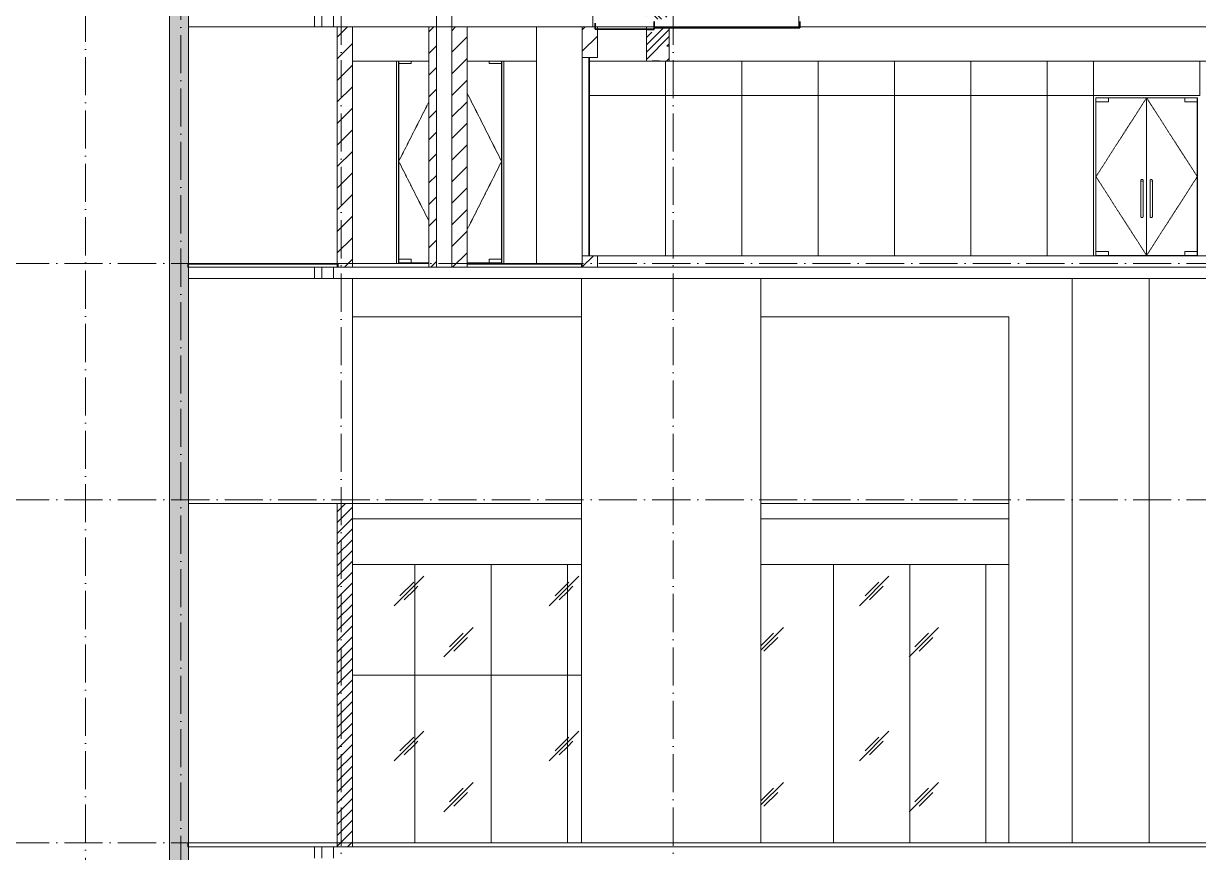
# Model space of a CAD drawing. Header units: millimetres. Extents: x -12680 to 112808, y -16580 to 93550.
# Drawn here: x 23889 to 39286, y 10875 to 21745 of the extents above; entities that cross this region are included whole.
import ezdxf

# ---------------------------------------------------------------- set-up
doc = ezdxf.new("R2010")
doc.units = ezdxf.units.MM
doc.linetypes.add('Dash 1_16_', pattern=[3.175, 1.5875, -1.5875])
doc.linetypes.add('Grid Line', pattern=[14, 10, -2, 0, -2])
for name, color, linetype, lineweight in [('A-DOOR-GLAZ', 152, 'Continuous', 5), ('A-FLOR-MCUT', 3, 'Continuous', 9), ('CUA', 31, 'Continuous', 9), ('HATCH-TUONG', 152, 'Continuous', 9), ('KINH', 152, 'Continuous', 5), ('NET CAT', 3, 'Continuous', 5), ('NET CATConcrete', 3, 'Continuous', 5), ('NET-CAT', 3, 'Continuous', 9), ('NET-THAY', 2, 'Continuous', 15), ('TRUC', 225, 'Continuous', 5)]:
    doc.layers.add(name, color=color, linetype=linetype, lineweight=lineweight)
pattern_1 = [(45, (43100.6, 40601.6), (0, 2032), [253.59, -2620.09]), (45, (43045.4, 40656.7), (0, 2032), [253.59, -2620.09]), (45, (42969.5, 40525.7), (0, 2032), [546.2, -2327.48]), (45, (41718.8, 41963), (0, 2032), [253.59, -2620.09]), (45, (41663.6, 42018.2), (0, 2032), [253.59, -2620.09]), (45, (41587.8, 41887.1), (0, 2032), [546.2, -2327.48])]
pattern_2 = [(45, (41462.07, 40400), (-141.4214, 141.4214), [])]
pattern_3 = [(0, (41462.07, 40400), (1625.6, 406.4), [67.056, -1152.144, 67.056, -1152.144, -6502.4]), (0, (41462.07, 40400), (1625.6, 406.4), [-2438.4, 67.056, -2371.344, 67.056, -1152.144, -2844.8]), (0, (41462.07, 40400), (1625.6, 406.4), [-6096, 67.056, -745.744, 67.056, -1964.944]), (120, (42071.68, 40603.2), (-1164.753, 1204.611), [67.056, -1152.144, 67.056, -7654.544]), (120, (42071.68, 40603.2), (-1164.753, 1204.611), [-1286.256, -1152.144, 67.056, -2371.344, -4064]), (120, (42071.68, 40603.2), (-1164.753, 1204.611), [-4876.8, 67.056, -1152.144, 67.056, -2777.744]), (120, (42071.68, 40603.2), (-1164.753, 1204.611), [-6163.056, -745.744, 67.056, -1964.944]), (240, (42274.88, 41416), (-460.847, -1611.011), [67.056, -1152.144, 67.056, -7654.544]), (240, (42274.88, 41416), (-460.847, -1611.011), [-1286.256, -1152.144, 67.056, -2371.344, -4064]), (240, (42274.88, 41416), (-460.847, -1611.011), [-4876.8, 67.056, -1152.144, 67.056, -2777.744]), (240, (42274.88, 41416), (-460.847, -1611.011), [-6163.056, -745.744, 67.056, -1964.944])]
pattern_4 = [(45, (41557.3, 40400), (-476.246, 476.246), []), (45, (41652.6, 40400), (-476.246, 476.246), []), (45, (41462.1, 40400), (-476.246, 476.246), []), (45, (41938.3, 40400), (-476.246, 476.246), []), (45, (42033.6, 40400), (-476.246, 476.246), []), (0, (41843.1, 40495.25), (0, 952.5), [95.25, -857.25]), (0, (41938.3, 40590.5), (0, 952.5), [95.25, -857.25]), (45, (41843.1, 40495.25), (0, 952.491), [134.684, -1212.342]), (45, (41938.3, 40495.25), (0, 952.491), [134.684, -1212.342]), (0, (41843.1, 40495.25), (0, 952.5), [95.25, -857.25]), (90, (41366.8, 40495.25), (-952.5, 6e-14), [95.25, -857.25]), (90, (41462.1, 40495.25), (-952.5, 6e-14), [190.5, -762]), (45, (41366.8, 40590.5), (0, 952.491), [134.684, -1212.342]), (90, (42224.1, 40781), (-952.5, 6e-14), [95.25, -857.25]), (0, (42128.8, 40781), (0, 952.5), [95.25, -857.25]), (45, (42128.8, 40781), (0, 952.491), [134.684, -1212.342]), (0, (42319.3, 40495.25), (0, 952.5), [95.25, -857.25]), (0, (42319.3, 40971.5), (0, 952.5), [95.25, -857.25]), (90, (42509.8, 41066.75), (-952.5, 6e-14), [95.25, -857.25]), (45, (42319.3, 40971.5), (0, 952.491), [269.367, -1077.659]), (45, (42414.6, 40971.5), (0, 952.491), [134.684, -1212.342]), (45, (42605.1, 41162), (0, 952.491), [134.684, -1212.342]), (0, (42605.1, 41257.25), (0, 952.5), [95.25, -857.25]), (90, (42605.1, 41162), (-952.5, 6e-14), [95.25, -857.25]), (0, (41938.3, 41162), (0, 952.5), [95.25, -857.25]), (0, (42128.8, 41257.25), (0, 952.5), [95.25, -857.25]), (90, (42033.6, 41162), (-952.5, 6e-14), [95.25, -857.25]), (90, (42128.8, 41162), (-952.5, 6e-14), [95.25, -857.25]), (45, (41938.3, 41162), (0, 952.491), [134.684, -1212.342]), (45, (42128.8, 41162), (0, 952.491), [134.684, -1212.342]), (135, (41581.06, 40614.8), (-952.491, 6e-14), [134.684, -1212.342]), (135, (41700.2, 40733.4), (-952.491, 6e-14), [134.684, -1212.342]), (135, (41771.64, 40804.8), (-952.491, 6e-14), [134.684, -1212.342]), (135, (41795.45, 40828.6), (-952.491, 6e-14), [134.684, -1212.342]), (135, (41843.1, 40876.25), (-952.491, 6e-14), [134.684, -1212.342]), (135, (41866.9, 40900.06), (-952.491, 6e-14), [134.684, -1212.342]), (135, (41938.3, 40971.5), (-952.491, 6e-14), [134.684, -1212.342]), (135, (41985.95, 41019.1), (-952.491, 6e-14), [134.684, -1212.342]), (45, (41581.06, 40614.8), (0, 952.491), [95.25, -1251.776]), (45, (41700.2, 40733.4), (0, 952.491), [67.361, -1279.665]), (45, (41866.9, 40900.06), (0, 952.491), [67.361, -1279.665]), (45, (41771.64, 40995.3), (0, 952.491), [67.361, -1279.665]), (45, (41938.3, 40971.5), (0, 952.491), [67.361, -1279.665]), (45, (41843.1, 41066.75), (0, 952.491), [67.361, -1279.665]), (0, (41486.3, 40709.5), (0, 952.5), [190.043, -762.457]), (0, (41700.2, 40923.9), (0, 952.5), [95.25, -857.25])]

# ---------------------------------------------------------------- blocks, each defined once
blk = doc.blocks.new('System Panel - Glazed-V164-MẶT CẮT B-B')
at = {"layer": 'KINH'}
h = blk.add_hatch(dxfattribs=at)
h.set_pattern_fill('FP_5', color=256, style=0, pattern_type=2)
h.set_pattern_definition(pattern_1)
h.paths.add_polyline_path([(29016, 11000), (29016, 13200), (28201, 13200), (28201, 11000)], flags=0)
at = {"layer": 'KINH', "color": 7}
for p, q in [((29016, 13200), (28201, 13200)), ((29016, 11000), (29016, 13200))]:
    blk.add_line(p, q, dxfattribs=at)
blk = doc.blocks.new('System Panel - Glazed-V165-MẶT CẮT B-B')
at = {"layer": 'KINH'}
h = blk.add_hatch(dxfattribs=at)
h.set_pattern_fill('FP_5', color=256, style=0, pattern_type=2)
h.set_pattern_definition(pattern_1)
h.paths.add_polyline_path([(30016, 11000), (30016, 13200), (29016, 13200), (29016, 11000)], flags=0)
at = {"layer": 'KINH', "color": 7}
for p, q in [((30016, 13200), (29016, 13200)), ((29016, 13200), (29016, 11000)), ((30016, 11000), (30016, 13200))]:
    blk.add_line(p, q, dxfattribs=at)
blk = doc.blocks.new('System Panel - Glazed-V166-MẶT CẮT B-B')
at = {"layer": 'KINH'}
h = blk.add_hatch(dxfattribs=at)
h.set_pattern_fill('FP_5', color=256, style=0, pattern_type=2)
h.set_pattern_definition(pattern_1)
h.paths.add_polyline_path([(31016, 11000), (31016, 13200), (30016, 13200), (30016, 11000)], flags=0)
at = {"layer": 'KINH', "color": 7}
for p, q in [((31016, 13200), (30016, 13200)), ((30016, 13200), (30016, 11000)), ((31016, 11000), (31016, 13200))]:
    blk.add_line(p, q, dxfattribs=at)
blk = doc.blocks.new('System Panel - Glazed-557723-MẶT CẮT B-B')
at = {"layer": 'KINH'}
h = blk.add_hatch(dxfattribs=at)
h.set_pattern_fill('FP_5', color=256, style=0, pattern_type=2)
h.set_pattern_definition(pattern_1)
h.paths.add_polyline_path([(31016, 11000), (31201, 11000), (31201, 13200), (31016, 13200)], flags=0)
at = {"layer": 'KINH', "color": 7}
for p, q in [((31201, 13200), (31016, 13200)), ((31016, 13200), (31016, 11000))]:
    blk.add_line(p, q, dxfattribs=at)
blk = doc.blocks.new('System Panel - Glazed-610713-MẶT CẮT B-B')
at = {"layer": 'KINH'}
h = blk.add_hatch(dxfattribs=at)
h.set_pattern_fill('FP_5', color=256, style=0, pattern_type=2)
h.set_pattern_definition(pattern_1)
h.paths.add_polyline_path([(29016, 13200), (29016, 14650), (28201, 14650), (28201, 13200)], flags=0)
at = {"layer": 'KINH', "color": 7}
for p, q in [((29016, 13200), (29016, 14650)), ((28201, 13200), (29016, 13200))]:
    blk.add_line(p, q, dxfattribs=at)
blk = doc.blocks.new('System Panel - Glazed-V176-MẶT CẮT B-B')
at = {"layer": 'KINH'}
h = blk.add_hatch(dxfattribs=at)
h.set_pattern_fill('FP_5', color=256, style=0, pattern_type=2)
h.set_pattern_definition(pattern_1)
h.paths.add_polyline_path([(30016, 13200), (30016, 14650), (29016, 14650), (29016, 13200)], flags=0)
at = {"layer": 'KINH', "color": 7}
for p, q in [((29016, 14650), (29016, 13200)), ((30016, 13200), (30016, 14650)), ((29016, 13200), (30016, 13200))]:
    blk.add_line(p, q, dxfattribs=at)
blk = doc.blocks.new('System Panel - Glazed-V177-MẶT CẮT B-B')
at = {"layer": 'KINH'}
h = blk.add_hatch(dxfattribs=at)
h.set_pattern_fill('FP_5', color=256, style=0, pattern_type=2)
h.set_pattern_definition(pattern_1)
h.paths.add_polyline_path([(31016, 13200), (31016, 14650), (30016, 14650), (30016, 13200)], flags=0)
at = {"layer": 'KINH', "color": 7}
for p, q in [((30016, 14650), (30016, 13200)), ((31016, 13200), (31016, 14650)), ((30016, 13200), (31016, 13200))]:
    blk.add_line(p, q, dxfattribs=at)
blk = doc.blocks.new('System Panel - Glazed-V178-MẶT CẮT B-B')
at = {"layer": 'KINH'}
h = blk.add_hatch(dxfattribs=at)
h.set_pattern_fill('FP_5', color=256, style=0, pattern_type=2)
h.set_pattern_definition(pattern_1)
h.paths.add_polyline_path([(31201, 13200), (31201, 14650), (31016, 14650), (31016, 13200)], flags=0)
at = {"layer": 'KINH', "color": 7}
for p, q in [((31016, 14650), (31016, 13200)), ((31016, 13200), (31201, 13200))]:
    blk.add_line(p, q, dxfattribs=at)
blk = doc.blocks.new('System Panel - Glazed-610734-MẶT CẮT B-B')
at = {"layer": 'KINH'}
h = blk.add_hatch(dxfattribs=at)
h.set_pattern_fill('FP_5', color=256, style=0, pattern_type=2)
h.set_pattern_definition(pattern_1)
h.paths.add_polyline_path([(34501, 11000), (34501, 14650), (33551, 14650), (33551, 11000)], flags=0)
at = {"layer": 'KINH', "color": 7}
blk.add_line((34501, 11000), (34501, 14650), dxfattribs=at)
blk = doc.blocks.new('System Panel - Glazed-V193-MẶT CẮT B-B')
at = {"layer": 'KINH'}
h = blk.add_hatch(dxfattribs=at)
h.set_pattern_fill('FP_5', color=256, style=0, pattern_type=2)
h.set_pattern_definition(pattern_1)
h.paths.add_polyline_path([(35501, 11000), (35501, 14650), (34501, 14650), (34501, 11000)], flags=0)
at = {"layer": 'KINH', "color": 7}
for p, q in [((34501, 14650), (34501, 11000)), ((35501, 11000), (35501, 14650))]:
    blk.add_line(p, q, dxfattribs=at)
blk = doc.blocks.new('System Panel - Glazed-V194-MẶT CẮT B-B')
at = {"layer": 'KINH'}
h = blk.add_hatch(dxfattribs=at)
h.set_pattern_fill('FP_5', color=256, style=0, pattern_type=2)
h.set_pattern_definition(pattern_1)
h.paths.add_polyline_path([(36501, 11000), (36501, 14650), (35501, 14650), (35501, 11000)], flags=0)
at = {"layer": 'KINH', "color": 7}
for p, q in [((35501, 14650), (35501, 11000)), ((36501, 11000), (36501, 14650))]:
    blk.add_line(p, q, dxfattribs=at)
blk = doc.blocks.new('System Panel - Glazed-610737-MẶT CẮT B-B')
at = {"layer": 'KINH', "color": 7}
blk.add_line((36501, 14650), (36501, 11000), dxfattribs=at)
blk = doc.blocks.new('ALC1807-ASCENT PLAZA-TANG 1_2_rvt-1-MẶT CẮT B-B')
at = {"layer": 'HATCH-TUONG', "lineweight": 5}
h = blk.add_hatch(dxfattribs=at)
h.set_pattern_fill('FP_4', style=0, pattern_type=2)
h.set_pattern_definition([(45, (41462.07, 40400), (-70.71068, 70.71068), [])])
h.paths.add_polyline_path([(28201, 10950), (28201, 15450), (28001, 15450), (28001, 10950)], flags=0)
at = {"layer": 'NET-CAT'}
for p, q in [((28001, 15450), (28001, 10950)), ((28201, 15450), (28001, 15450)), ((28201, 10950), (28201, 15450)), ((28001, 10950), (28201, 10950))]:
    blk.add_line(p, q, dxfattribs=at)
at = {"layer": 'NET-CAT', "lineweight": 15}
for p, q in [((83538, 11000), (26041, 11000)), ((26041, 11000), (26041, 10950)), ((26041, 10950), (83538, 10950))]:
    blk.add_line(p, q, dxfattribs=at)
at = {"layer": 'NET-THAY', "color": 10}
for p, q in [((28001, 15450), (26051, 15450)), ((28201, 15450), (31201, 15450)), ((33551, 15450), (36801, 15450))]:
    blk.add_line(p, q, dxfattribs=at)
at = {"color": 250, "lineweight": 9}
for name in ['System Panel - Glazed-610713-MẶT CẮT B-B', 'System Panel - Glazed-V176-MẶT CẮT B-B', 'System Panel - Glazed-V177-MẶT CẮT B-B', 'System Panel - Glazed-V178-MẶT CẮT B-B', 'System Panel - Glazed-610734-MẶT CẮT B-B', 'System Panel - Glazed-V193-MẶT CẮT B-B', 'System Panel - Glazed-V194-MẶT CẮT B-B', 'System Panel - Glazed-610737-MẶT CẮT B-B', 'System Panel - Glazed-V164-MẶT CẮT B-B', 'System Panel - Glazed-V165-MẶT CẮT B-B', 'System Panel - Glazed-V166-MẶT CẮT B-B', 'System Panel - Glazed-557723-MẶT CẮT B-B']:
    blk.add_blockref(name, (0, 0), dxfattribs=at)
blk = doc.blocks.new('System Panel - Glazed-836173-MẶT CẮT B-B')
at = {"layer": 'KINH', "color": 250, "lineweight": 9}
for p, q in [((31307, 20800), (31295, 20800)), ((31295, 20800), (31295, 18700)), ((31307, 18700), (31307, 20800)), ((31295, 18700), (31307, 18700))]:
    blk.add_line(p, q, dxfattribs=at)
blk = doc.blocks.new('System Panel - Glazed-V261-MẶT CẮT B-B')
at = {"layer": 'KINH', "color": 7}
for p, q in [((32301, 20800), (31307, 20800)), ((32301, 18700), (32301, 20800))]:
    blk.add_line(p, q, dxfattribs=at)
blk = doc.blocks.new('System Panel - Glazed-V262-MẶT CẮT B-B')
at = {"layer": 'KINH', "color": 7}
for p, q in [((33301, 20800), (32301, 20800)), ((32301, 20800), (32301, 18700)), ((33301, 18700), (33301, 20800))]:
    blk.add_line(p, q, dxfattribs=at)
blk = doc.blocks.new('System Panel - Glazed-871300-MẶT CẮT B-B')
at = {"layer": 'KINH', "color": 7}
for p, q in [((37911, 20800), (37301, 20800)), ((37301, 20800), (37301, 18700)), ((37911, 18700), (37911, 20800))]:
    blk.add_line(p, q, dxfattribs=at)
blk = doc.blocks.new('CUA KINH BAN LE SAN MO 2 HUONG - Type 1-871301-MẶT CẮT B-B')
at = {"layer": 'A-DOOR-GLAZ', "color": 7}
for p, q in [((37942, 18755), (37942, 20719)), ((38605, 20769), (38107, 20769)), ((38605, 20769), (38605, 18705)), ((39105, 20769), (38606, 20769)), ((38606, 20769), (38606, 18705)), ((39270, 18755), (39270, 20719)), ((38605, 18705), (38107, 18705)), ((38606, 18705), (39105, 18705))]:
    blk.add_line(p, q, dxfattribs=at)
at = {"layer": 'CUA', "color": 7, "lineweight": 5}
for p, q in [((37941, 18700), (37941, 20770)), ((37941, 20770), (39271, 20770)), ((38107, 20769), (37942, 20769)), ((37942, 20769), (37942, 20719)), ((37942, 20719), (38107, 20719)), ((38107, 20719), (38107, 20769)), ((39270, 20769), (39105, 20769)), ((39105, 20769), (39105, 20719)), ((39105, 20719), (39270, 20719)), ((39270, 20719), (39270, 20769)), ((39271, 20770), (39271, 18700)), ((38530, 19650), (38530, 19250)), ((38560, 19250), (38560, 19650)), ((38651, 19650), (38651, 19250)), ((38681, 19250), (38681, 19650)), ((38107, 18755), (37942, 18755)), ((37942, 18755), (37942, 18705)), ((37942, 18705), (38107, 18705)), ((38107, 18705), (38107, 18755)), ((39105, 18755), (39105, 18705)), ((39270, 18755), (39105, 18755)), ((39105, 18705), (39270, 18705)), ((39270, 18705), (39270, 18755))]:
    blk.add_line(p, q, dxfattribs=at)
at = {"layer": 'CUA', "color": 7, "linetype": 'Dash 1_16_', "lineweight": 5}
for p, q in [((38605, 20769), (37942, 19737)), ((38605, 20769), (37942, 19737)), ((38606, 20769), (39270, 19737)), ((38606, 20769), (39270, 19737)), ((37942, 19737), (38605, 18705)), ((37942, 19737), (38605, 18705)), ((39270, 19737), (38606, 18705)), ((39270, 19737), (38606, 18705))]:
    blk.add_line(p, q, dxfattribs=at)
at = {"layer": 'CUA', "color": 7, "lineweight": 5, "flags": 128}
for points in [[(38530, 19686), (38530, 19686), (38530, 19687), (38531, 19687), (38531, 19688), (38531, 19689), (38531, 19689), (38531, 19690), (38531, 19690), (38532, 19691), (38532, 19691), (38532, 19692), (38532, 19692), (38533, 19693), (38533, 19693), (38533, 19694), (38534, 19694), (38534, 19695), (38534, 19695), (38535, 19696), (38535, 19696), (38536, 19697), (38536, 19697), (38537, 19697), (38537, 19698), (38538, 19698), (38538, 19698), (38539, 19699), (38539, 19699), (38540, 19699), (38540, 19699), (38541, 19699), (38542, 19700), (38542, 19700), (38543, 19700), (38543, 19700), (38544, 19700), (38545, 19700), (38545, 19700), (38545, 19700)], [(38530, 19685), (38530, 19685), (38530, 19685), (38530, 19685), (38530, 19685), (38530, 19684), (38530, 19684), (38530, 19684), (38530, 19683), (38530, 19683), (38530, 19682), (38530, 19682), (38530, 19681), (38530, 19680), (38530, 19680), (38530, 19679), (38530, 19678), (38530, 19677), (38530, 19676), (38530, 19675), (38530, 19674), (38530, 19673), (38530, 19672), (38530, 19671), (38530, 19670), (38530, 19669), (38530, 19668), (38530, 19666), (38530, 19665), (38530, 19664), (38530, 19663), (38530, 19661), (38530, 19660), (38530, 19659), (38530, 19657), (38530, 19656), (38530, 19655), (38530, 19653), (38530, 19652), (38530, 19650), (38530, 19650)], [(38530, 19682), (38530, 19682), (38530, 19683), (38530, 19683), (38530, 19684), (38530, 19684), (38530, 19684), (38530, 19684), (38530, 19685), (38530, 19685), (38530, 19685), (38530, 19685)], [(38545, 19700), (38546, 19700), (38547, 19700), (38547, 19700), (38548, 19700), (38548, 19700), (38549, 19700), (38549, 19699), (38550, 19699), (38551, 19699), (38551, 19699), (38552, 19699), (38552, 19698), (38553, 19698), (38553, 19698), (38554, 19697), (38554, 19697), (38555, 19697), (38555, 19696), (38556, 19696), (38556, 19695), (38557, 19695), (38557, 19695), (38557, 19694), (38558, 19694), (38558, 19693), (38558, 19693), (38559, 19692), (38559, 19692), (38559, 19691), (38559, 19690), (38560, 19690), (38560, 19689), (38560, 19689), (38560, 19688), (38560, 19688), (38560, 19687), (38560, 19686), (38560, 19686), (38560, 19685)], [(38560, 19650), (38560, 19651), (38560, 19653), (38560, 19654), (38560, 19656), (38560, 19657), (38560, 19658), (38560, 19660), (38560, 19661), (38560, 19662), (38560, 19664), (38560, 19665), (38560, 19666), (38560, 19667), (38560, 19669), (38560, 19670), (38560, 19671), (38560, 19672), (38560, 19673), (38560, 19674), (38560, 19675), (38560, 19676), (38560, 19677), (38560, 19678), (38560, 19679), (38560, 19679), (38560, 19680), (38560, 19681), (38560, 19682), (38560, 19682), (38560, 19683), (38560, 19683), (38560, 19684), (38560, 19684), (38560, 19684), (38560, 19684), (38560, 19685), (38560, 19685), (38560, 19685), (38560, 19685)], [(38560, 19685), (38560, 19685), (38560, 19685), (38560, 19685), (38560, 19684), (38560, 19684), (38560, 19684), (38560, 19683), (38560, 19683), (38560, 19682), (38560, 19682)], [(38651, 19686), (38651, 19686), (38651, 19687), (38652, 19687), (38652, 19688), (38652, 19689), (38652, 19689), (38652, 19690), (38652, 19690), (38653, 19691), (38653, 19691), (38653, 19692), (38653, 19692), (38654, 19693), (38654, 19693), (38654, 19694), (38655, 19694), (38655, 19695), (38655, 19695), (38656, 19696), (38656, 19696), (38657, 19697), (38657, 19697), (38658, 19697), (38658, 19698), (38659, 19698), (38659, 19698), (38660, 19699), (38660, 19699), (38661, 19699), (38661, 19699), (38662, 19699), (38663, 19700), (38663, 19700), (38664, 19700), (38664, 19700), (38665, 19700), (38666, 19700), (38666, 19700), (38666, 19700)], [(38651, 19685), (38651, 19685), (38651, 19685), (38651, 19685), (38651, 19685), (38651, 19684), (38651, 19684), (38651, 19684), (38651, 19683), (38651, 19683), (38651, 19682), (38651, 19682), (38651, 19681), (38651, 19680), (38651, 19680), (38651, 19679), (38651, 19678), (38651, 19677), (38651, 19676), (38651, 19675), (38651, 19674), (38651, 19673), (38651, 19672), (38651, 19671), (38651, 19670), (38651, 19669), (38651, 19668), (38651, 19666), (38651, 19665), (38651, 19664), (38651, 19663), (38651, 19661), (38651, 19660), (38651, 19659), (38651, 19657), (38651, 19656), (38651, 19655), (38651, 19653), (38651, 19652), (38651, 19650), (38651, 19650)], [(38651, 19682), (38651, 19682), (38651, 19683), (38651, 19683), (38651, 19684), (38651, 19684), (38651, 19684), (38651, 19684), (38651, 19685), (38651, 19685), (38651, 19685), (38651, 19685)], [(38666, 19700), (38667, 19700), (38668, 19700), (38668, 19700), (38669, 19700), (38669, 19700), (38670, 19700), (38670, 19699), (38671, 19699), (38672, 19699), (38672, 19699), (38673, 19699), (38673, 19698), (38674, 19698), (38674, 19698), (38675, 19697), (38675, 19697), (38676, 19697), (38676, 19696), (38677, 19696), (38677, 19695), (38678, 19695), (38678, 19695), (38678, 19694), (38679, 19694), (38679, 19693), (38679, 19693), (38680, 19692), (38680, 19692), (38680, 19691), (38680, 19690), (38681, 19690), (38681, 19689), (38681, 19689), (38681, 19688), (38681, 19688), (38681, 19687), (38681, 19686), (38681, 19686), (38681, 19685)], [(38681, 19650), (38681, 19651), (38681, 19653), (38681, 19654), (38681, 19656), (38681, 19657), (38681, 19658), (38681, 19660), (38681, 19661), (38681, 19662), (38681, 19664), (38681, 19665), (38681, 19666), (38681, 19667), (38681, 19669), (38681, 19670), (38681, 19671), (38681, 19672), (38681, 19673), (38681, 19674), (38681, 19675), (38681, 19676), (38681, 19677), (38681, 19678), (38681, 19679), (38681, 19679), (38681, 19680), (38681, 19681), (38681, 19682), (38681, 19682), (38681, 19683), (38681, 19683), (38681, 19684), (38681, 19684), (38681, 19684), (38681, 19684), (38681, 19685), (38681, 19685), (38681, 19685), (38681, 19685)], [(38681, 19685), (38681, 19685), (38681, 19685), (38681, 19685), (38681, 19684), (38681, 19684), (38681, 19684), (38681, 19683), (38681, 19683), (38681, 19682), (38681, 19682)], [(38530, 19250), (38530, 19249), (38530, 19247), (38530, 19246), (38530, 19244), (38530, 19243), (38530, 19242), (38530, 19240), (38530, 19239), (38530, 19238), (38530, 19236), (38530, 19235), (38530, 19234), (38530, 19233), (38530, 19231), (38530, 19230), (38530, 19229), (38530, 19228), (38530, 19227), (38530, 19226), (38530, 19225), (38530, 19224), (38530, 19223), (38530, 19222), (38530, 19221), (38530, 19221), (38530, 19220), (38530, 19219), (38530, 19218), (38530, 19218), (38530, 19217), (38530, 19217), (38530, 19216), (38530, 19216), (38530, 19216), (38530, 19216), (38530, 19215), (38530, 19215), (38530, 19215), (38530, 19215)], [(38560, 19215), (38560, 19215), (38560, 19215), (38560, 19215), (38560, 19215), (38560, 19216), (38560, 19216), (38560, 19216), (38560, 19217), (38560, 19217), (38560, 19218), (38560, 19218), (38560, 19219), (38560, 19220), (38560, 19220), (38560, 19221), (38560, 19222), (38560, 19223), (38560, 19224), (38560, 19225), (38560, 19226), (38560, 19227), (38560, 19228), (38560, 19229), (38560, 19230), (38560, 19231), (38560, 19232), (38560, 19234), (38560, 19235), (38560, 19236), (38560, 19237), (38560, 19239), (38560, 19240), (38560, 19241), (38560, 19243), (38560, 19244), (38560, 19245), (38560, 19247), (38560, 19248), (38560, 19250), (38560, 19250)], [(38651, 19250), (38651, 19249), (38651, 19247), (38651, 19246), (38651, 19244), (38651, 19243), (38651, 19242), (38651, 19240), (38651, 19239), (38651, 19238), (38651, 19236), (38651, 19235), (38651, 19234), (38651, 19233), (38651, 19231), (38651, 19230), (38651, 19229), (38651, 19228), (38651, 19227), (38651, 19226), (38651, 19225), (38651, 19224), (38651, 19223), (38651, 19222), (38651, 19221), (38651, 19221), (38651, 19220), (38651, 19219), (38651, 19218), (38651, 19218), (38651, 19217), (38651, 19217), (38651, 19216), (38651, 19216), (38651, 19216), (38651, 19216), (38651, 19215), (38651, 19215), (38651, 19215), (38651, 19215)], [(38681, 19215), (38681, 19215), (38681, 19215), (38681, 19215), (38681, 19215), (38681, 19216), (38681, 19216), (38681, 19216), (38681, 19217), (38681, 19217), (38681, 19218), (38681, 19218), (38681, 19219), (38681, 19220), (38681, 19220), (38681, 19221), (38681, 19222), (38681, 19223), (38681, 19224), (38681, 19225), (38681, 19226), (38681, 19227), (38681, 19228), (38681, 19229), (38681, 19230), (38681, 19231), (38681, 19232), (38681, 19234), (38681, 19235), (38681, 19236), (38681, 19237), (38681, 19239), (38681, 19240), (38681, 19241), (38681, 19243), (38681, 19244), (38681, 19245), (38681, 19247), (38681, 19248), (38681, 19250), (38681, 19250)], [(38530, 19215), (38530, 19215), (38530, 19215), (38530, 19215), (38530, 19216), (38530, 19216), (38530, 19216), (38530, 19217), (38530, 19217), (38530, 19218), (38530, 19218)], [(38545, 19200), (38545, 19200), (38544, 19200), (38544, 19200), (38543, 19200), (38542, 19200), (38542, 19200), (38541, 19201), (38541, 19201), (38540, 19201), (38540, 19201), (38539, 19201), (38538, 19202), (38538, 19202), (38537, 19202), (38537, 19203), (38536, 19203), (38536, 19203), (38535, 19204), (38535, 19204), (38535, 19205), (38534, 19205), (38534, 19205), (38533, 19206), (38533, 19206), (38533, 19207), (38532, 19207), (38532, 19208), (38532, 19208), (38532, 19209), (38531, 19210), (38531, 19210), (38531, 19211), (38531, 19211), (38531, 19212), (38531, 19212), (38530, 19213), (38530, 19214), (38530, 19214), (38530, 19215)], [(38560, 19214), (38560, 19214), (38560, 19213), (38560, 19213), (38560, 19212), (38560, 19211), (38560, 19211), (38560, 19210), (38559, 19210), (38559, 19209), (38559, 19209), (38559, 19208), (38558, 19208), (38558, 19207), (38558, 19207), (38557, 19206), (38557, 19206), (38557, 19205), (38556, 19205), (38556, 19204), (38555, 19204), (38555, 19203), (38554, 19203), (38554, 19203), (38553, 19202), (38553, 19202), (38552, 19202), (38552, 19201), (38551, 19201), (38551, 19201), (38550, 19201), (38550, 19201), (38549, 19200), (38548, 19200), (38548, 19200), (38547, 19200), (38547, 19200), (38546, 19200), (38546, 19200), (38545, 19200)], [(38560, 19218), (38560, 19218), (38560, 19217), (38560, 19217), (38560, 19216), (38560, 19216), (38560, 19216), (38560, 19216), (38560, 19215), (38560, 19215), (38560, 19215), (38560, 19215)], [(38651, 19215), (38651, 19215), (38651, 19215), (38651, 19215), (38651, 19216), (38651, 19216), (38651, 19216), (38651, 19217), (38651, 19217), (38651, 19218), (38651, 19218)], [(38666, 19200), (38666, 19200), (38665, 19200), (38665, 19200), (38664, 19200), (38663, 19200), (38663, 19200), (38662, 19201), (38662, 19201), (38661, 19201), (38661, 19201), (38660, 19201), (38659, 19202), (38659, 19202), (38658, 19202), (38658, 19203), (38657, 19203), (38657, 19203), (38656, 19204), (38656, 19204), (38656, 19205), (38655, 19205), (38655, 19205), (38654, 19206), (38654, 19206), (38654, 19207), (38653, 19207), (38653, 19208), (38653, 19208), (38653, 19209), (38652, 19210), (38652, 19210), (38652, 19211), (38652, 19211), (38652, 19212), (38652, 19212), (38651, 19213), (38651, 19214), (38651, 19214), (38651, 19215)], [(38681, 19214), (38681, 19214), (38681, 19213), (38681, 19213), (38681, 19212), (38681, 19211), (38681, 19211), (38681, 19210), (38680, 19210), (38680, 19209), (38680, 19209), (38680, 19208), (38679, 19208), (38679, 19207), (38679, 19207), (38678, 19206), (38678, 19206), (38678, 19205), (38677, 19205), (38677, 19204), (38676, 19204), (38676, 19203), (38675, 19203), (38675, 19203), (38674, 19202), (38674, 19202), (38673, 19202), (38673, 19201), (38672, 19201), (38672, 19201), (38671, 19201), (38671, 19201), (38670, 19200), (38669, 19200), (38669, 19200), (38668, 19200), (38668, 19200), (38667, 19200), (38667, 19200), (38666, 19200)], [(38681, 19218), (38681, 19218), (38681, 19217), (38681, 19217), (38681, 19216), (38681, 19216), (38681, 19216), (38681, 19216), (38681, 19215), (38681, 19215), (38681, 19215), (38681, 19215)]]:
    blk.add_lwpolyline(points, dxfattribs=at)
at = {"layer": 'CUA', "color": 7, "lineweight": 5}
for centre, start, end in [((38545, 19685), 0, 180), ((38545, 19685), 90, 210), ((38545, 19685), 225, 239.2959), ((38545, 19685), 330, 90), ((38545, 19685), 300.7041, 315), ((38666, 19685), 0, 180), ((38666, 19685), 90, 210.0556), ((38666, 19685), 225, 239.2959), ((38666, 19685), 330, 90), ((38666, 19685), 300.7041, 315), ((38545, 19215), 150, 270), ((38545, 19215), 180, 0), ((38545, 19215), 270, 30), ((38666, 19215), 149.9444, 270), ((38666, 19215), 180, 0), ((38666, 19215), 270, 30)]:
    blk.add_arc(centre, 15, start, end, dxfattribs=at)
blk = doc.blocks.new('System Panel - Glazed-816258-MẶT CẮT B-B')
at = {"layer": 'KINH', "color": 7}
blk.add_line((28775, 18600), (28775, 21250), dxfattribs=at)
blk = doc.blocks.new('CUA KINH BAN LE SAN MO 2 HUONG - Type 1-869732-MẶT CẮT B-B')
at = {"layer": 'A-DOOR-GLAZ', "color": 7}
for p, q in [((28806, 18655), (28806, 21219)), ((30154, 18655), (30154, 21219)), ((29201, 18605), (28971, 18605)), ((29701, 18605), (29989, 18605))]:
    blk.add_line(p, q, dxfattribs=at)
at = {"layer": 'CUA', "color": 7, "lineweight": 5}
for p, q in [((28805, 18600), (28805, 21250)), ((28806, 21250), (28806, 21219)), ((28971, 21219), (28971, 21250)), ((29989, 21250), (29989, 21219)), ((30154, 21219), (30154, 21250)), ((30155, 21250), (30155, 18600)), ((28806, 21219), (28971, 21219)), ((29989, 21219), (30154, 21219)), ((28971, 18655), (28806, 18655)), ((28806, 18655), (28806, 18605)), ((28971, 18605), (28971, 18655)), ((29989, 18655), (29989, 18605)), ((30154, 18655), (29989, 18655)), ((30154, 18605), (30154, 18655)), ((28806, 18605), (28971, 18605)), ((29989, 18605), (30154, 18605))]:
    blk.add_line(p, q, dxfattribs=at)
at = {"layer": 'CUA', "color": 7, "linetype": 'Dash 1_16_', "lineweight": 5}
for p, q in [((29701, 20835), (30154, 19937)), ((29701, 20835), (30154, 19937)), ((29201, 20716), (28806, 19937)), ((29201, 20716), (28806, 19937)), ((28806, 19937), (29201, 19158)), ((28806, 19937), (29201, 19158)), ((30154, 19937), (29701, 19039)), ((30154, 19937), (29701, 19039))]:
    blk.add_line(p, q, dxfattribs=at)
blk = doc.blocks.new('System Panel - Glazed-834588-MẶT CẮT B-B')
at = {"layer": 'KINH', "color": 7}
for p, q in [((30185, 21250), (30185, 18600)), ((30610, 18600), (30610, 21250))]:
    blk.add_line(p, q, dxfattribs=at)
blk = doc.blocks.new('System Panel - Glazed-998482-MẶT CẮT B-B')
at = {"layer": 'KINH', "color": 7}
for p, q in [((32301, 20800), (32301, 21250)), ((31307, 20800), (32301, 20800))]:
    blk.add_line(p, q, dxfattribs=at)
blk = doc.blocks.new('System Panel - Glazed-V264-MẶT CẮT B-B')
at = {"layer": 'KINH', "color": 7}
for p, q in [((32301, 21250), (32301, 20800)), ((33301, 20800), (33301, 21250)), ((32301, 20800), (33301, 20800))]:
    blk.add_line(p, q, dxfattribs=at)
blk = doc.blocks.new('System Panel - Glazed-998483-MẶT CẮT B-B')
at = {"layer": 'KINH', "color": 7}
for p, q in [((37301, 21250), (37301, 20800)), ((37911, 20800), (37911, 21250)), ((37301, 20800), (37911, 20800))]:
    blk.add_line(p, q, dxfattribs=at)
blk = doc.blocks.new('System Panel - Glazed-998484-MẶT CẮT B-B')
at = {"layer": 'KINH', "color": 7}
for p, q in [((37911, 21250), (37911, 20800)), ((39301, 20800), (39301, 21250)), ((37911, 20800), (39301, 20800))]:
    blk.add_line(p, q, dxfattribs=at)
blk = doc.blocks.new('System Panel - Glazed-V265-MẶT CẮT B-B')
at = {"layer": 'KINH', "color": 250, "lineweight": 9}
for p, q in [((31307, 21300), (31295, 21300)), ((31295, 21300), (31295, 20800)), ((31307, 20800), (31307, 21300)), ((31295, 20800), (31307, 20800))]:
    blk.add_line(p, q, dxfattribs=at)
blk = doc.blocks.new('ALC1807-ASCENT PLAZA-TANG DIEN HINH_rvt-1-MẶT CẮT B-B')
at = {"layer": 'HATCH-TUONG', "lineweight": 5}
h = blk.add_hatch(dxfattribs=at)
h.set_pattern_fill('FP_50', style=0, pattern_type=2)
h.set_pattern_definition(pattern_2)
h.paths.add_polyline_path([(28201, 18550), (28201, 21700), (28001, 21700), (28001, 18550)], flags=0)
h = blk.add_hatch(dxfattribs=at)
h.set_pattern_fill('FP_50', style=0, pattern_type=2)
h.set_pattern_definition(pattern_2)
h.paths.add_polyline_path([(29301, 18550), (29301, 21700), (29201, 21700), (29201, 18550), (29216, 18550)], flags=0)
h = blk.add_hatch(dxfattribs=at)
h.set_pattern_fill('FP_50', style=0, pattern_type=2)
h.set_pattern_definition(pattern_2)
h.paths.add_polyline_path([(29701, 18550), (29701, 21700), (29501, 21700), (29501, 18550), (29676, 18550)], flags=0)
h = blk.add_hatch(dxfattribs=at)
h.set_pattern_fill('FP_50', style=0, pattern_type=2)
h.set_pattern_definition(pattern_2)
h.paths.add_polyline_path([(31211, 18550), (31411, 18550), (31411, 18700), (31211, 18700)], flags=0)
h.paths.add_polyline_path([(31411, 21300), (31411, 21700), (31211, 21700), (31211, 21300)], flags=0)
at = {"layer": 'NET CAT'}
h = blk.add_hatch(dxfattribs=at)
h.set_pattern_fill('FP_51', style=0, pattern_type=2)
h.set_pattern_definition(pattern_3)
h.paths.add_polyline_path([(31201, 18590), (31201, 18600), (29701, 18600), (29701, 18590)], flags=0)
h.paths.add_polyline_path([(27834, 18590), (28011, 18590), (28011, 18600), (26041, 18600), (26041, 18590)], flags=0)
h = blk.add_hatch(dxfattribs=at)
h.set_pattern_fill('FP_51', style=0, pattern_type=2)
h.set_pattern_definition(pattern_3)
h.paths.add_polyline_path([(31201, 18550), (31201, 18590), (29701, 18590), (29701, 18550)], flags=0)
h.paths.add_polyline_path([(26041, 18550), (28011, 18550), (28011, 18590), (26041, 18590)], flags=0)
at = {"layer": 'A-FLOR-MCUT', "color": 250}
for p, q in [((28011, 18590), (26041, 18590)), ((31201, 18590), (29701, 18590))]:
    blk.add_line(p, q, dxfattribs=at)
at = {"layer": 'NET-CAT', "color": 250}
for p, q in [((28001, 21700), (28001, 18550)), ((28201, 21700), (28001, 21700)), ((28201, 18550), (28201, 21700)), ((29301, 21700), (29201, 21700)), ((29201, 21700), (29201, 18550)), ((29301, 18550), (29301, 21700)), ((29501, 21700), (29501, 18550)), ((29701, 21700), (29501, 21700)), ((29701, 18550), (29701, 21700)), ((31211, 21700), (31211, 21300)), ((31411, 21700), (31211, 21700)), ((31411, 21300), (31411, 21700)), ((31211, 21300), (31411, 21300)), ((31211, 18700), (31211, 18550)), ((31411, 18700), (31211, 18700)), ((31411, 18550), (31411, 18700)), ((28001, 18550), (28201, 18550)), ((29201, 18550), (29301, 18550)), ((29501, 18550), (29701, 18550)), ((31211, 18550), (31411, 18550))]:
    blk.add_line(p, q, dxfattribs=at)
at = {"layer": 'NET-CAT', "color": 10, "lineweight": 15}
for p, q in [((28011, 18600), (26041, 18600)), ((26041, 18600), (26041, 18550)), ((26041, 18550), (28011, 18550)), ((28011, 18550), (28011, 18600)), ((31201, 18600), (29701, 18600)), ((29701, 18600), (29701, 18550)), ((29701, 18550), (31201, 18550)), ((31201, 18550), (31201, 18600))]:
    blk.add_line(p, q, dxfattribs=at)
at = {"layer": 'NET-THAY', "color": 10}
for p, q in [((30611, 21700), (30611, 18600)), ((31211, 21300), (31211, 18700)), ((31307, 21250), (32051, 21250)), ((32351, 21250), (40701, 21250)), ((40801, 18700), (31411, 18700))]:
    blk.add_line(p, q, dxfattribs=at)
at = {"layer": 'NET-THAY', "color": 250, "lineweight": 9}
for p, q in [((28201, 18600), (29201, 18600)), ((31201, 18600), (31211, 18600))]:
    blk.add_line(p, q, dxfattribs=at)
at = {"color": 10, "lineweight": 15}
for name, p in [('System Panel - Glazed-816258-MẶT CẮT B-B', (0, 0)), ('CUA KINH BAN LE SAN MO 2 HUONG - Type 1-869732-MẶT CẮT B-B', (0, 0)), ('System Panel - Glazed-834588-MẶT CẮT B-B', (0, 0)), ('System Panel - Glazed-V265-MẶT CẮT B-B', (0, 0)), ('System Panel - Glazed-998482-MẶT CẮT B-B', (0, 0)), ('System Panel - Glazed-V264-MẶT CẮT B-B', (0, 0)), ('System Panel - Glazed-V264-MẶT CẮT B-B', (1000, 0)), ('System Panel - Glazed-V264-MẶT CẮT B-B', (2000, 0)), ('System Panel - Glazed-V264-MẶT CẮT B-B', (3000, 0)), ('System Panel - Glazed-V264-MẶT CẮT B-B', (4000, 0)), ('System Panel - Glazed-998483-MẶT CẮT B-B', (0, 0)), ('System Panel - Glazed-998484-MẶT CẮT B-B', (0, 0)), ('System Panel - Glazed-836173-MẶT CẮT B-B', (0, 0)), ('System Panel - Glazed-V261-MẶT CẮT B-B', (0, 0)), ('System Panel - Glazed-V262-MẶT CẮT B-B', (0, 0)), ('System Panel - Glazed-V262-MẶT CẮT B-B', (1000, 0)), ('System Panel - Glazed-V262-MẶT CẮT B-B', (2000, 0)), ('System Panel - Glazed-V262-MẶT CẮT B-B', (3000, 0)), ('System Panel - Glazed-V262-MẶT CẮT B-B', (4000, 0)), ('System Panel - Glazed-871300-MẶT CẮT B-B', (0, 0)), ('CUA KINH BAN LE SAN MO 2 HUONG - Type 1-871301-MẶT CẮT B-B', (0, 0))]:
    blk.add_blockref(name, p, dxfattribs=at)
blk = doc.blocks.new('ALC1807-ASCENT PLAZA-TANG DIEN HINH-TANG 5_rvt-1-MẶT CẮT B-B')
at = {"layer": 'NET-CAT', "color": 130, "lineweight": 35}
for p, q in [((31381, 21750), (31381, 21670)), ((32151, 21770), (32151, 21690)), ((32151, 21670), (32151, 21750)), ((34061, 21690), (34061, 21770)), ((31381, 21670), (32151, 21670)), ((32151, 21690), (34061, 21690))]:
    blk.add_line(p, q, dxfattribs=at)

msp = doc.modelspace()

# ---------------------------------------------------------------- hatches: boundary and pattern name
at = {"layer": 'HATCH-TUONG', "lineweight": 5}
h = msp.add_hatch(dxfattribs=at)
h.set_pattern_fill('FP_1', color=256, style=0, pattern_type=2)
h.set_pattern_definition(pattern_4)
h.paths.add_polyline_path([(26050.5, -8350), (26050.5, 93250), (25800.5, 93250), (25800.5, -8350)], flags=0)
h.paths.add_polyline_path([(25905.5, -4000), (25905.5, -2000), (25945.5, -2000), (25945.5, -4000)], flags=0)
at = {"layer": 'NET CATConcrete'}
h = msp.add_hatch(dxfattribs=at)
h.set_pattern_fill('FP_1', color=256, style=0, pattern_type=2)
h.set_pattern_definition(pattern_4)
h.paths.add_polyline_path([(32050.5, 21250), (32350.5, 21250), (32350.5, 21700), (32050.5, 21700), (32050.5, 21454.4)], flags=0)
h.paths.add_polyline_path([(32050.5, 21800), (32350.5, 21800), (32350.5, 21850), (32050.5, 21850)], flags=0)

# ---------------------------------------------------------------- linework, layer by layer
at = {"layer": 'NET CAT', "lineweight": 13}
for p, q in [((32050.5, 21700), (32050.5, 21250)), ((32350.5, 21250), (32350.5, 21700)), ((32050.5, 21250), (32350.5, 21250))]:
    msp.add_line(p, q, dxfattribs=at)
at = {"layer": 'NET CAT'}
for p, q in [((38640.5, 18705), (38640.5, 18700)), ((31200.5, 18400), (31200.5, 11000)), ((33550.5, 18400), (33550.5, 11000)), ((37630.5, 11000), (37630.5, 18400)), ((38640.5, 18400), (38640.5, 11000)), ((36800.5, 17900), (36800.5, 11000))]:
    msp.add_line(p, q, dxfattribs=at)
at = {"layer": 'NET CATConcrete'}
for p, q in [((32350.5, 21700), (32050.5, 21700)), ((29200.5, 21250), (28200.5, 21250)), ((30610.5, 21250), (29700.5, 21250)), ((28200.5, 17900), (31200.5, 17900)), ((33550.5, 17900), (36800.5, 17900)), ((28200.5, 15250), (31200.5, 15250)), ((33550.5, 15250), (36800.5, 15250)), ((36800.5, 14650), (36800.5, 15250)), ((28200.5, 14650), (31200.5, 14650)), ((33550.5, 14650), (36800.5, 14650))]:
    msp.add_line(p, q, dxfattribs=at)
at = {"layer": 'NET-CAT'}
for p, q in [((25800.5, 93250), (25800.5, -7350)), ((26050.5, -7350), (26050.5, 93250))]:
    msp.add_line(p, q, dxfattribs=at)
at = {"layer": 'NET-CAT', "lineweight": 15}
for p, q in [((27700.5, 21850), (27700.5, 21700)), ((27800.5, 21700), (27800.5, 21850)), ((27950.5, 21850), (27950.5, 21700)), ((29300.5, 21700), (29300.5, 21850)), ((29500.5, 21850), (29500.5, 21700)), ((31350.5, 21850), (31350.5, 21700)), ((34050.5, 21700), (34050.5, 21850)), ((27700.5, 21700), (27800.5, 21700)), ((27950.5, 21700), (29300.5, 21700)), ((29500.5, 21700), (32050.5, 21700)), ((32350.5, 21700), (40700.5, 21700)), ((27800.5, 18550), (27700.5, 18550)), ((27700.5, 18550), (27700.5, 18400)), ((27800.5, 18400), (27800.5, 18550)), ((41000.5, 18550), (27950.5, 18550)), ((27950.5, 18550), (27950.5, 18400)), ((27700.5, 18400), (27800.5, 18400)), ((27950.5, 18400), (41000.5, 18400)), ((27800.5, 10950), (27700.5, 10950)), ((27700.5, 10950), (27700.5, 10800)), ((27800.5, 10800), (27800.5, 10950)), ((77213.6, 10950), (27950.5, 10950)), ((27950.5, 10950), (27950.5, 10800))]:
    msp.add_line(p, q, dxfattribs=at)
at = {"layer": 'NET-THAY', "lineweight": 9}
for p, q in [((27700.5, 21700), (26050.5, 21700)), ((27950.5, 21700), (27800.5, 21700)), ((29500.5, 21700), (29300.5, 21700)), ((32050.5, 21700), (32350.5, 21700)), ((27700.5, 18400), (26050.5, 18400)), ((27950.5, 18400), (27800.5, 18400))]:
    msp.add_line(p, q, dxfattribs=at)
at = {"layer": 'NET-THAY'}
msp.add_line((28200.5, 18400), (28200.5, 15450), dxfattribs=at)
at = {"layer": 'TRUC', "linetype": 'Grid Line', "ltscale": 50}
for p, q in [((24700.5, -7898.8), (24700.5, 91838.4)), ((25950.5, -12511.6), (25950.5, 91838.4)), ((28050.5, -11438.8), (28050.5, 91838.4)), ((32400.5, -11438.8), (32400.5, 91838.4)), ((-12679, 18600), (108517.8, 18600)), ((-12679, 15500), (108517.8, 15500)), ((-12679, 11000), (108517.8, 11000))]:
    msp.add_line(p, q, dxfattribs=at)

# ---------------------------------------------------------------- block references
at = {"lineweight": 5}
for name in ['ALC1807-ASCENT PLAZA-TANG DIEN HINH-TANG 5_rvt-1-MẶT CẮT B-B', 'ALC1807-ASCENT PLAZA-TANG DIEN HINH_rvt-1-MẶT CẮT B-B', 'ALC1807-ASCENT PLAZA-TANG 1_2_rvt-1-MẶT CẮT B-B']:
    msp.add_blockref(name, (0, 0), dxfattribs=at)

doc.saveas('drawing.dxf')
